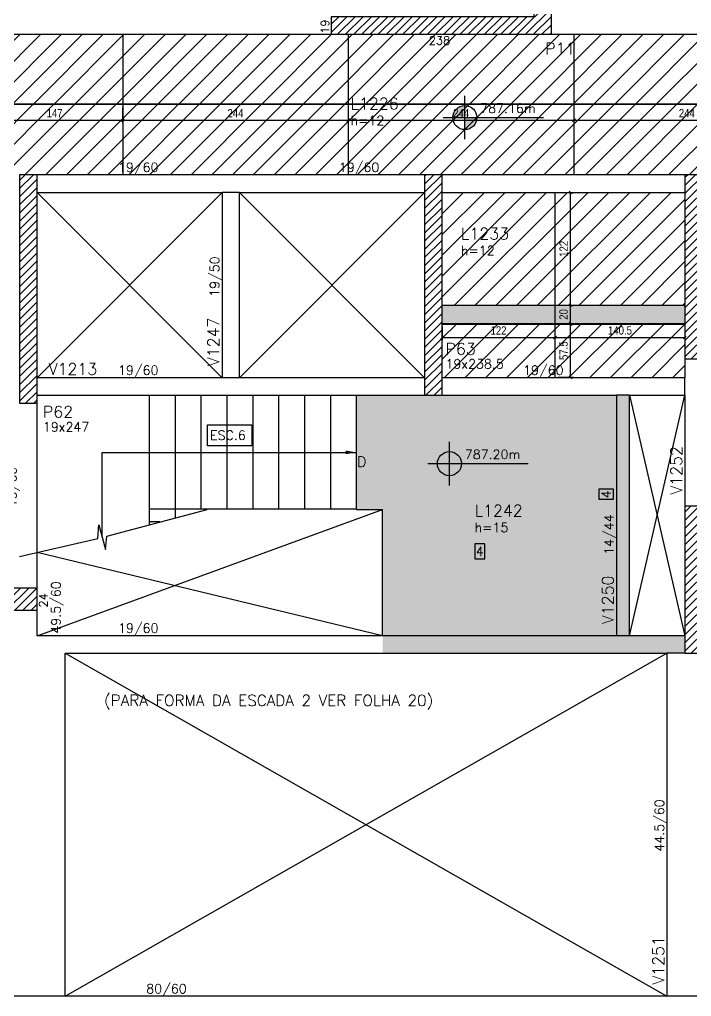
# Model space of a CAD drawing. Extents: x 1860 to 8661, y -614 to 3008.
# Drawn here: x 5468 to 6195, y 121 to 1177 of the extents above; entities that cross this region are included whole.
import ezdxf
from ezdxf.enums import TextEntityAlignment as Align

# ---------------------------------------------------------------- set-up
doc = ezdxf.new("R2010")
doc.units = 0
for name, color, linetype in [('242', 12, 'Continuous'), ('COTA', 241, 'Continuous'), ('F-AUX-RED', 1, 'Continuous'), ('F-ESCADAS', 2, 'Continuous'), ('F-LAJES', 3, 'Continuous'), ('F-LAJES-DIM', 2, 'Continuous'), ('F-LAJES-NOME', 4, 'Continuous'), ('F-LEADER', 1, 'Continuous'), ('F-NÍVEL-PLANTA', 2, 'Continuous'), ('F-PILARES-DIM', 172, 'Continuous'), ('F-PILARES-HACH', 174, 'Continuous'), ('F-PILARES-NOME', 170, 'Continuous'), ('F-PILARES-S', 170, 'Continuous'), ('F-TEXTO', 6, 'Continuous'), ('F-TEXTO ESCADA', 2, 'Continuous'), ('F-TEXTO-YELLOW', 2, 'Continuous'), ('F-VIGAS', 3, 'Continuous'), ('F-VIGAS-DIM', 2, 'Continuous'), ('F-VIGAS-NOME', 4, 'Continuous'), ('F-VÃO', 1, 'Continuous'), ('Painéis', 200, 'Continuous')]:
    doc.layers.add(name, color=color, linetype=linetype)
doc.layers.add('F-DESNIVEL-3', color=7, linetype='Continuous', true_color=0xd5c7ff)
doc.layers.add('Hachura', color=251, linetype='Continuous', lineweight=9)
doc.styles.add('5385-ARQ-PB-BAS-PLA-TER-TORRE-A-106-TXT$0$R60-75', font='romans.shx', dxfattribs={"height": 0.1125})
doc.styles.add('COTA TECNICA-50', font='techl___.ttf', dxfattribs={"height": 9})
doc.styles.add('CP-TEXTO', font='romans.shx')
doc.styles.add('MCP', font='romans.shx')
doc.styles.add('ROMANS', font='romans.shx')
doc.dimstyles.new('COTA PAINEL-50', dxfattribs={"dimtxt": 9, "dimasz": 3, "dimexe": 3, "dimexo": 3, "dimgap": 3, "dimtad": 1, "dimdec": 1, "dimzin": 12, "dimdsep": 46, "dimtxsty": 'COTA TECNICA-50', "dimblk1": 'OBLIQUE', "dimblk2": 'OBLIQUE', "dimsah": 1, "dimcen": 0.9, "dimclrd": 4, "dimclre": 4, "dimclrt": 240, "dimadec": 1, "dimazin": 3, "dimtfac": 1, "dimtdec": 1, "dimtmove": 0, "dimatfit": 3, "dimfxl": 1, "dimtolj": 1, "dimtzin": 12, "dimarcsym": 0})
pattern_1 = [(45, (3973.15, 515.9404), (-4.419417, 4.419417), [])]

# ---------------------------------------------------------------- blocks, each defined once
blk = doc.blocks.new('A$C272F5BA6')
at = {"layer": 'F-DESNIVEL-3', "linetype": 'Continuous'}
h = blk.add_hatch(color=256, dxfattribs=at)
h.dxf.hatch_style = 1
h.paths.add_polyline_path([(-74, 279), (-327, 279), (-355, 279), (-355, 155.5), (-327, 155.5), (-327, 19), (-326.9, 19), (-326.9, 0), (0, 0), (0, 19), (-74, 19)])
blk = doc.blocks.new('*U10')
at = {"layer": 'F-LAJES-DIM', "color": 1}
blk.add_lwpolyline([(0, 0), (11, 0), (11, 16), (0, 16)], close=True, dxfattribs=at)
at = {"layer": 'F-LAJES-DIM', "style": 'MCP'}
blk.add_attdef('DIM', text='', height=10, dxfattribs=at).set_placement((5.5, 8), align=Align.MIDDLE_CENTER)
blk = doc.blocks.new('*U14')
at = {"layer": 'F-VIGAS-DIM', "color": 1}
blk.add_lwpolyline([(0, 0), (11, 0), (11, 16), (0, 16)], close=True, dxfattribs=at)
at = {"layer": 'F-VIGAS-DIM', "style": 'MCP'}
blk.add_attdef('DIM', text='', height=10, dxfattribs=at).set_placement((5.5, 8), align=Align.MIDDLE_CENTER)
blk = doc.blocks.new('Nível - Planta')
at = {"layer": 'F-NÍVEL-PLANTA'}
h = blk.add_hatch(color=71, dxfattribs=at)
h.paths.add_polyline_path([(0, 0), (0, 0.26, 0.414214), (-0.26, 0)])
h.paths.add_polyline_path([(0.26, 0), (0, 0), (0, -0.26, 0.414214)])
for p, q in [((0, -0.469), (0, 0.469)), ((-0.469, 0), (1.704, 0))]:
    blk.add_line(p, q, dxfattribs=at)
blk.add_circle((0, 0), 0.26, dxfattribs=at)
at = {"layer": 'F-TEXTO', "color": 3, "style": 'MCP'}
blk.add_attdef('NÍVEL', (0.333, 0.102), '', height=0.2, dxfattribs=at)
blk = doc.blocks.new('A$C1BE53DCF')
at = {"layer": 'F-AUX-RED'}
blk.add_solid([(-367, 215.3), (-355, 217.2), (-367, 219.3)], dxfattribs=at)
at = {"layer": 'F-ESCADAS', "linetype": 'Continuous'}
for p, q in [((-579, 156), (-579, 279)), ((-551, 156), (-551, 279)), ((-523, 156), (-523, 279)), ((-495, 156), (-495, 279)), ((-467, 156), (-467, 279)), ((-439, 156), (-439, 279)), ((-411, 156), (-411, 279)), ((-383, 156), (-383, 279)), ((-355, 155.5), (-355, 279)), ((-579, 139), (-579, 156)), ((-355, 156), (-579, 156)), ((-551, 146.4), (-551, 156)), ((-567.8, 142), (-579, 142))]:
    blk.add_line(p, q, dxfattribs=at)
at = {"layer": 'F-LAJES', "linetype": 'Continuous'}
blk.add_line((-327, 19), (-327, 155.5), dxfattribs=at)
blk.add_lwpolyline([(-355, 155.5), (-327, 155.5)], dxfattribs=at)
at = {"layer": 'F-LEADER'}
for points in [[(-630.1, 125.5), (-630.1, 217.2), (-355, 217.2)], [(-719.5, 104.6), (-634.9, 124.3), (-633.6, 138.8), (-626.6, 112.3), (-625.2, 126.8), (-516.7, 155.5)]]:
    blk.add_lwpolyline(points, dxfattribs=at)
at = {"layer": 'F-TEXTO ESCADA', "color": 1}
blk.add_lwpolyline([(-468.5, 246.9), (-468.5, 224.4), (-516.1, 224.4), (-516.1, 246.9)], close=True, dxfattribs=at)
at = {"layer": 'F-VÃO'}
for points in [[(-700.5, 19), (-327, 155.5)], [(-327, 19), (-700.5, 109)]]:
    blk.add_lwpolyline(points, dxfattribs=at)
at = {"layer": 'F-TEXTO ESCADA', "style": 'ROMANS'}
blk.add_text('ESC.6', height=10, dxfattribs=at).set_placement((-513.5, 230.8))
at = {"layer": 'F-TEXTO-YELLOW', "insert": (-344.5, 201.6), "char_height": 11.2, "width": 61.38, "attachment_point": 9, "style": '5385-ARQ-PB-BAS-PLA-TER-TORRE-A-106-TXT$0$R60-75'}
blk.add_mtext('D', dxfattribs=at)
blk = doc.blocks.new('_Oblique')
at = {"color": 0, "linetype": 'ByBlock', "lineweight": -2}
blk.add_line((-0.5, -0.5), (0.5, 0.5), dxfattribs=at)
blk = doc.blocks.new('*D246')
at = {"layer": 'COTA', "color": 4, "lineweight": -2, "transparency": 16777216}
for p, q in [((6067.6, 1082.4), (6067.6, 1065.5)), ((6311.6, 1082.4), (6311.6, 1065.5)), ((6067.6, 1068.5), (6311.6, 1068.5))]:
    blk.add_line(p, q, dxfattribs=at)
at = {"layer": 'Defpoints', "color": 0, "transparency": 16777216}
for p in [(6067.6, 1085.4), (6311.6, 1085.4), (6311.6, 1068.5)]:
    blk.add_point(p, dxfattribs=at)
at = {"layer": 'COTA', "color": 4, "lineweight": -2, "transparency": 16777216, "xscale": 3, "yscale": 3, "zscale": 3, "rotation": 180}
blk.add_blockref('_Oblique', (6067.6, 1068.5), dxfattribs=at)
at = {"layer": 'COTA', "color": 4, "lineweight": -2, "transparency": 16777216, "xscale": 3, "yscale": 3, "zscale": 3}
blk.add_blockref('_Oblique', (6311.6, 1068.5), dxfattribs=at)
at = {"layer": 'COTA', "color": 240, "transparency": 16777216, "insert": (6189.6, 1076.1), "char_height": 9, "attachment_point": 5, "style": 'COTA TECNICA-50'}
blk.add_mtext('\\A1;244', dxfattribs=at)
blk = doc.blocks.new('*D250')
at = {"layer": 'COTA', "color": 4, "lineweight": -2, "transparency": 16777216}
for p, q in [((5432.6, 1082.4), (5432.6, 1065.5)), ((5579.6, 1082.4), (5579.6, 1065.5)), ((5432.6, 1068.5), (5579.6, 1068.5))]:
    blk.add_line(p, q, dxfattribs=at)
at = {"layer": 'Defpoints', "color": 0, "transparency": 16777216}
for p in [(5432.6, 1085.4), (5579.6, 1085.4), (5579.6, 1068.5)]:
    blk.add_point(p, dxfattribs=at)
at = {"layer": 'COTA', "color": 4, "lineweight": -2, "transparency": 16777216, "xscale": 3, "yscale": 3, "zscale": 3, "rotation": 180}
blk.add_blockref('_Oblique', (5432.6, 1068.5), dxfattribs=at)
at = {"layer": 'COTA', "color": 4, "lineweight": -2, "transparency": 16777216, "xscale": 3, "yscale": 3, "zscale": 3}
blk.add_blockref('_Oblique', (5579.6, 1068.5), dxfattribs=at)
at = {"layer": 'COTA', "color": 240, "transparency": 16777216, "insert": (5506.1, 1076.1), "char_height": 9, "attachment_point": 5, "style": 'COTA TECNICA-50'}
blk.add_mtext('\\A1;147', dxfattribs=at)
blk = doc.blocks.new('*D251')
at = {"layer": 'COTA', "color": 4, "lineweight": -2, "transparency": 16777216}
for p, q in [((5579.6, 1082.4), (5579.6, 1065.5)), ((5823.6, 1082.4), (5823.6, 1065.5)), ((5579.6, 1068.5), (5823.6, 1068.5))]:
    blk.add_line(p, q, dxfattribs=at)
at = {"layer": 'Defpoints', "color": 0, "transparency": 16777216}
for p in [(5579.6, 1085.4), (5823.6, 1085.4), (5823.6, 1068.5)]:
    blk.add_point(p, dxfattribs=at)
at = {"layer": 'COTA', "color": 4, "lineweight": -2, "transparency": 16777216, "xscale": 3, "yscale": 3, "zscale": 3, "rotation": 180}
blk.add_blockref('_Oblique', (5579.6, 1068.5), dxfattribs=at)
at = {"layer": 'COTA', "color": 4, "lineweight": -2, "transparency": 16777216, "xscale": 3, "yscale": 3, "zscale": 3}
blk.add_blockref('_Oblique', (5823.6, 1068.5), dxfattribs=at)
at = {"layer": 'COTA', "color": 240, "transparency": 16777216, "insert": (5701.6, 1076.1), "char_height": 9, "attachment_point": 5, "style": 'COTA TECNICA-50'}
blk.add_mtext('\\A1;244', dxfattribs=at)
blk = doc.blocks.new('*D252')
at = {"layer": 'COTA', "color": 4, "lineweight": -2, "transparency": 16777216}
for p, q in [((5823.6, 1082.4), (5823.6, 1065.5)), ((6067.6, 1082.4), (6067.6, 1065.5)), ((5823.6, 1068.5), (6067.6, 1068.5))]:
    blk.add_line(p, q, dxfattribs=at)
at = {"layer": 'Defpoints', "color": 0, "transparency": 16777216}
for p in [(5823.6, 1085.4), (6067.6, 1085.4), (6067.6, 1068.5)]:
    blk.add_point(p, dxfattribs=at)
at = {"layer": 'COTA', "color": 4, "lineweight": -2, "transparency": 16777216, "xscale": 3, "yscale": 3, "zscale": 3, "rotation": 180}
blk.add_blockref('_Oblique', (5823.6, 1068.5), dxfattribs=at)
at = {"layer": 'COTA', "color": 4, "lineweight": -2, "transparency": 16777216, "xscale": 3, "yscale": 3, "zscale": 3}
blk.add_blockref('_Oblique', (6067.6, 1068.5), dxfattribs=at)
at = {"layer": 'COTA', "color": 240, "transparency": 16777216, "insert": (5945.6, 1076.1), "char_height": 9, "attachment_point": 5, "style": 'COTA TECNICA-50'}
blk.add_mtext('\\A1;244', dxfattribs=at)
blk = doc.blocks.new('*D254')
at = {"layer": 'COTA', "color": 4, "lineweight": -2, "transparency": 16777216}
for p, q in [((5925.1, 844.9), (5925.1, 830.5)), ((6047.1, 844.9), (6047.1, 830.5)), ((5925.1, 833.5), (6047.1, 833.5))]:
    blk.add_line(p, q, dxfattribs=at)
at = {"layer": 'Defpoints', "color": 0, "transparency": 16777216}
for p in [(5925.1, 847.9), (6047.1, 847.9), (6047.1, 833.5)]:
    blk.add_point(p, dxfattribs=at)
at = {"layer": 'COTA', "color": 4, "lineweight": -2, "transparency": 16777216, "xscale": 3, "yscale": 3, "zscale": 3, "rotation": 180}
blk.add_blockref('_Oblique', (5925.1, 833.5), dxfattribs=at)
at = {"layer": 'COTA', "color": 4, "lineweight": -2, "transparency": 16777216, "xscale": 3, "yscale": 3, "zscale": 3}
blk.add_blockref('_Oblique', (6047.1, 833.5), dxfattribs=at)
at = {"layer": 'COTA', "color": 240, "transparency": 16777216, "insert": (5986.1, 841.1), "char_height": 9, "attachment_point": 5, "style": 'COTA TECNICA-50'}
blk.add_mtext('\\A1;122', dxfattribs=at)
blk = doc.blocks.new('*D255')
at = {"layer": 'COTA', "color": 4, "lineweight": -2, "transparency": 16777216}
for p, q in [((6047.1, 844.9), (6047.1, 830.5)), ((6187.6, 844.9), (6187.6, 830.5)), ((6047.1, 833.5), (6187.6, 833.5))]:
    blk.add_line(p, q, dxfattribs=at)
at = {"layer": 'Defpoints', "color": 0, "transparency": 16777216}
for p in [(6047.1, 847.9), (6187.6, 847.9), (6187.6, 833.5)]:
    blk.add_point(p, dxfattribs=at)
at = {"layer": 'COTA', "color": 4, "lineweight": -2, "transparency": 16777216, "xscale": 3, "yscale": 3, "zscale": 3, "rotation": 180}
blk.add_blockref('_Oblique', (6047.1, 833.5), dxfattribs=at)
at = {"layer": 'COTA', "color": 4, "lineweight": -2, "transparency": 16777216, "xscale": 3, "yscale": 3, "zscale": 3}
blk.add_blockref('_Oblique', (6187.6, 833.5), dxfattribs=at)
at = {"layer": 'COTA', "color": 240, "transparency": 16777216, "insert": (6117.4, 841.1), "char_height": 9, "attachment_point": 5, "style": 'COTA TECNICA-50'}
blk.add_mtext('\\A1;140.5', dxfattribs=at)
blk = doc.blocks.new('*D256')
at = {"layer": 'COTA', "color": 4, "lineweight": -2, "transparency": 16777216}
for p, q in [((6050.1, 847.9), (6067, 847.9)), ((6064, 790.4), (6064, 847.9)), ((6050.1, 790.4), (6067, 790.4))]:
    blk.add_line(p, q, dxfattribs=at)
at = {"layer": 'Defpoints', "color": 0, "transparency": 16777216}
for p in [(6047.1, 847.9), (6064, 847.9), (6047.1, 790.4)]:
    blk.add_point(p, dxfattribs=at)
at = {"layer": 'COTA', "color": 4, "lineweight": -2, "transparency": 16777216, "xscale": 3, "yscale": 3, "zscale": 3}
for p, rotation in [((6064, 847.9), 90), ((6064, 790.4), 270)]:
    blk.add_blockref('_Oblique', p, dxfattribs=dict(at, rotation=rotation))
at = {"layer": 'COTA', "color": 240, "transparency": 16777216, "insert": (6056.4, 819.2), "char_height": 9, "attachment_point": 5, "rotation": 90, "style": 'COTA TECNICA-50'}
blk.add_mtext('\\A1;57.5', dxfattribs=at)
blk = doc.blocks.new('*D257')
at = {"layer": 'COTA', "color": 4, "lineweight": -2, "transparency": 16777216}
for p, q in [((6050.1, 868.4), (6067, 868.4)), ((6064, 848.4), (6064, 868.4)), ((6050.1, 848.4), (6067, 848.4))]:
    blk.add_line(p, q, dxfattribs=at)
at = {"layer": 'Defpoints', "color": 0, "transparency": 16777216}
for p in [(6047.1, 868.4), (6064, 868.4), (6047.1, 848.4)]:
    blk.add_point(p, dxfattribs=at)
at = {"layer": 'COTA', "color": 4, "lineweight": -2, "transparency": 16777216, "xscale": 3, "yscale": 3, "zscale": 3}
for p, rotation in [((6064, 868.4), 90), ((6064, 848.4), 270)]:
    blk.add_blockref('_Oblique', p, dxfattribs=dict(at, rotation=rotation))
at = {"layer": 'COTA', "color": 240, "transparency": 16777216, "insert": (6056.4, 858.4), "char_height": 9, "attachment_point": 5, "rotation": 90, "style": 'COTA TECNICA-50'}
blk.add_mtext('\\A1;20', dxfattribs=at)
blk = doc.blocks.new('*D258')
at = {"layer": 'COTA', "color": 4, "lineweight": -2, "transparency": 16777216}
for p, q in [((6050.1, 990.4), (6067, 990.4)), ((6064, 868.4), (6064, 990.4)), ((6050.1, 868.4), (6067, 868.4))]:
    blk.add_line(p, q, dxfattribs=at)
at = {"layer": 'Defpoints', "color": 0, "transparency": 16777216}
for p in [(6047.1, 990.4), (6064, 990.4), (6047.1, 868.4)]:
    blk.add_point(p, dxfattribs=at)
at = {"layer": 'COTA', "color": 4, "lineweight": -2, "transparency": 16777216, "xscale": 3, "yscale": 3, "zscale": 3}
for p, rotation in [((6064, 990.4), 90), ((6064, 868.4), 270)]:
    blk.add_blockref('_Oblique', p, dxfattribs=dict(at, rotation=rotation))
at = {"layer": 'COTA', "color": 240, "transparency": 16777216, "insert": (6056.4, 929.4), "char_height": 9, "attachment_point": 5, "rotation": 90, "style": 'COTA TECNICA-50'}
blk.add_mtext('\\A1;122', dxfattribs=at)

msp = doc.modelspace()

# ---------------------------------------------------------------- hatches: boundary and pattern name
at = {"layer": 'F-PILARES-HACH', "linetype": 'Continuous'}
h = msp.add_hatch(dxfattribs=at)
h.set_pattern_fill('ANSI31', color=256, scale=50, style=0)
h.set_pattern_definition(pattern_1)
h.paths.add_polyline_path([(6043.15, 1161.44), (6043.15, 1399.44), (5805.15, 1399.44), (5805.15, 1380.44), (6024.15, 1380.44), (6024.15, 1180.44), (5805.15, 1180.44), (5805.15, 1161.44)], flags=16)
h = msp.add_hatch(dxfattribs=at)
h.set_pattern_fill('ANSI31', color=256, scale=50, style=0)
h.set_pattern_definition(pattern_1)
h.paths.add_polyline_path([(5249.15, 538.44), (5487.15, 538.44), (5487.15, 562.44), (5268.15, 562.44), (5268.15, 1009.44), (5249.15, 1009.44)], flags=16)
h = msp.add_hatch(dxfattribs=at)
h.set_pattern_fill('ANSI31', color=256, scale=50, style=0)
h.set_pattern_definition(pattern_1)
h.paths.add_polyline_path([(5468.15, 762.44), (5487.15, 762.44), (5487.15, 1009.44), (5468.15, 1009.44)], flags=16)
h = msp.add_hatch(dxfattribs=at)
h.set_pattern_fill('ANSI31', color=256, scale=50, style=0)
h.set_pattern_definition(pattern_1)
h.paths.add_polyline_path([(5906.15, 770.94), (5925.15, 770.94), (5925.15, 1009.44), (5906.15, 1009.44)], flags=16)
h = msp.add_hatch(dxfattribs=at)
h.set_pattern_fill('ANSI31', color=256, scale=50, style=0)
h.set_pattern_definition(pattern_1)
h.paths.add_polyline_path([(6187.65, 810.44), (6212.65, 810.44), (6212.65, 1009.44), (6187.65, 1009.44)], flags=16)
h = msp.add_hatch(dxfattribs=at)
h.set_pattern_fill('ANSI31', color=256, scale=50, style=0)
h.set_pattern_definition(pattern_1)
h.paths.add_polyline_path([(6187.65, 491.94), (6212.65, 491.94), (6212.65, 650.94), (6187.65, 650.94)], flags=16)
at = {"layer": 'Hachura', "linetype": 'ByBlock'}
h = msp.add_hatch(dxfattribs=at)
h.set_pattern_fill('ANSI31', color=256, scale=5)
h.set_pattern_definition([(45, (26.26, 6.996), (-11.22532, 11.22532), [])])
h.paths.add_polyline_path([(5268.15, 1161.44), (5268.15, 1085.94), (5432.65, 1085.94), (5432.65, 1161.44)])
h.paths.add_polyline_path([(5268.15, 1085.44), (5268.15, 1009.44), (5432.65, 1009.44), (5432.65, 1085.44)])
h.paths.add_polyline_path([(5432.65, 1085.44), (5432.65, 1009.44), (5468.15, 1009.44), (5487.15, 1009.44), (5579.65, 1009.44), (5579.65, 1085.44)])
h.paths.add_polyline_path([(5432.65, 1161.44), (5432.65, 1085.94), (5579.65, 1085.94), (5579.65, 1161.44)])
h.paths.add_polyline_path([(5579.65, 1161.44), (5579.65, 1085.94), (5823.65, 1085.94), (5823.65, 1161.44), (5805.15, 1161.44)])
h.paths.add_polyline_path([(5579.65, 1085.44), (5579.65, 1009.44), (5696.65, 1009.44), (5823.65, 1009.44), (5823.65, 1085.44)])
h.paths.add_polyline_path([(5823.65, 1085.44), (5823.65, 1009.44), (5906.15, 1009.44), (5925.15, 1009.44), (6067.65, 1009.44), (6067.65, 1085.44)])
h.paths.add_polyline_path([(6067.65, 1085.94), (6067.65, 1161.44), (6043.15, 1161.44), (5823.65, 1161.44), (5823.65, 1085.94)])
h.paths.add_polyline_path([(6067.65, 1161.44), (6067.65, 1085.94), (6311.65, 1085.94), (6311.65, 1161.44)])
h.paths.add_polyline_path([(6311.65, 1009.44), (6311.65, 1085.44), (6067.65, 1085.44), (6067.65, 1009.44), (6187.65, 1009.44), (6212.65, 1009.44)])
h.paths.add_polyline_path([(6311.65, 1085.44), (6311.65, 1009.44), (6543.15, 1009.44), (6555.65, 1009.44), (6555.65, 1085.44)])
h.paths.add_polyline_path([(6555.65, 1085.94), (6555.65, 1161.44), (6530.65, 1161.44), (6311.65, 1161.44), (6311.65, 1085.94)])
h.paths.add_polyline_path([(6555.65, 1161.44), (6555.65, 1085.94), (6725.65, 1085.94), (6725.65, 1161.44)])
h.paths.add_polyline_path([(6725.65, 1009.44), (6725.65, 1085.44), (6555.65, 1085.44), (6555.65, 1009.44)])
h.paths.add_polyline_path([(6725.65, 1085.44), (6725.65, 1009.44), (6883.15, 1009.44), (6969.65, 1009.44), (6969.65, 1085.44)])
h.paths.add_polyline_path([(6969.65, 1085.94), (6969.65, 1161.44), (6725.65, 1161.44), (6725.65, 1085.94)])
h.paths.add_polyline_path([(7213.65, 1085.94), (7213.65, 1161.44), (6969.65, 1161.44), (6969.65, 1085.94)])
h.paths.add_polyline_path([(6969.65, 1085.44), (6969.65, 1009.44), (7207.65, 1009.44), (7213.65, 1009.44), (7213.65, 1085.44)])
h = msp.add_hatch(dxfattribs=at)
h.set_pattern_fill('ANSI31', color=256, scale=5)
h.set_pattern_definition([(45, (-178.398, -39.917), (-11.22532, 11.22532), [])])
h.paths.add_polyline_path([(6047.15, 868.44), (6047.15, 990.44), (5925.15, 990.44), (5925.15, 868.44)])
h.paths.add_polyline_path([(6187.65, 868.44), (6187.65, 990.44), (6047.15, 990.44), (6047.15, 868.44)])
h.paths.add_polyline_path([(6047.15, 847.94), (6047.15, 790.44), (6120.65, 790.44), (6187.65, 790.44), (6187.65, 810.44), (6187.65, 847.94)])
h.paths.add_polyline_path([(5925.15, 847.94), (5925.15, 790.44), (6047.15, 790.44), (6047.15, 847.94)])
h = msp.add_hatch(color=256, dxfattribs=at)
h.dxf.hatch_style = 1
h.paths.add_polyline_path([(6047.15, 868.44), (5925.15, 868.44), (5925.15, 848.44), (6047.15, 848.44)])
h.paths.add_polyline_path([(6187.65, 868.44), (6047.15, 868.44), (6047.15, 848.44), (6187.65, 848.44)])

# ---------------------------------------------------------------- linework, layer by layer
at = {"layer": '242', "linetype": 'Continuous'}
for p, q in [((6033.65, 1170.94), (6033.65, 1170.94)), ((5915.65, 890.19), (5915.65, 890.19)), ((5477.65, 885.94), (5477.65, 885.94))]:
    msp.add_line(p, q, dxfattribs=at)
at = {"layer": 'F-DESNIVEL-3', "linetype": 'Continuous'}
for points in [[(6127.65, 510.94), (6127.65, 770.94), (6113.65, 770.94)], [(6127.65, 510.94), (6113.65, 770.94), (6113.65, 510.94)], [(6127.65, 510.94), (6113.65, 510.94), (6127.65, 510.94)], [(6120.65, 491.94), (5860.75, 491.94), (6120.65, 491.94)]]:
    msp.add_solid(points, dxfattribs=at)
at = {"layer": 'F-PILARES-S', "linetype": 'Continuous'}
for points in [[(6043.15, 1161.44), (6043.15, 1399.44), (5805.15, 1399.44), (5805.15, 1380.44), (6024.15, 1380.44), (6024.15, 1180.44), (5805.15, 1180.44), (5805.15, 1161.44), (6043.15, 1161.44)], [(5249.15, 538.44), (5487.15, 538.44), (5487.15, 562.44), (5268.15, 562.44), (5268.15, 1009.44), (5249.15, 1009.44), (5249.15, 538.44)], [(5468.15, 762.44), (5487.15, 762.44), (5487.15, 1009.44), (5468.15, 1009.44), (5468.15, 762.44)], [(5906.15, 770.94), (5925.15, 770.94), (5925.15, 1009.44), (5906.15, 1009.44), (5906.15, 770.94)], [(6187.65, 810.44), (6212.65, 810.44), (6212.65, 1009.44), (6187.65, 1009.44), (6187.65, 810.44)], [(6187.65, 491.94), (6212.65, 491.94), (6212.65, 650.94), (6187.65, 650.94), (6187.65, 491.94)]]:
    msp.add_lwpolyline(points, dxfattribs=at)
at = {"layer": 'F-VIGAS'}
for points in [[(5268.15, 1161.44), (5805.15, 1161.44)], [(6043.15, 1161.44), (6530.65, 1161.44)], [(5696.65, 1009.44), (5487.15, 1009.44)], [(5906.15, 1009.44), (5696.65, 1009.44)], [(6187.65, 1009.44), (5925.15, 1009.44)], [(5487.15, 990.44), (5687.15, 990.44)], [(5687.15, 990.44), (5687.15, 789.94)], [(5706.15, 990.44), (5687.15, 990.44)], [(5706.15, 789.94), (5706.15, 990.44)], [(5706.15, 990.44), (5906.15, 990.44)], [(5925.15, 990.44), (6187.65, 990.44)], [(6187.65, 810.44), (6187.65, 789.94)], [(5687.15, 789.94), (5487.15, 789.94)], [(5706.15, 789.94), (5687.15, 789.94)], [(5906.15, 789.94), (5706.15, 789.94)], [(6120.65, 789.94), (5925.15, 789.94)], [(6187.65, 789.94), (6120.65, 789.94)], [(6187.65, 770.94), (6187.65, 789.94)], [(5487.15, 770.94), (5696.65, 770.94)], [(5487.15, 562.44), (5487.15, 762.44)], [(5696.65, 770.94), (5906.15, 770.94)], [(5925.15, 770.94), (6113.65, 770.94)], [(6113.65, 770.94), (6113.65, 510.94)], [(6127.65, 770.94), (6113.65, 770.94)], [(6127.65, 510.94), (6127.65, 770.94)], [(6127.65, 770.94), (6187.65, 770.94)], [(6187.65, 770.94), (6187.65, 650.94)], [(5487.15, 510.94), (5487.15, 538.44)], [(5860.65, 510.94), (5487.15, 510.94)], [(6113.65, 510.94), (5860.65, 510.94)], [(6127.65, 510.94), (6113.65, 510.94)], [(6187.65, 510.94), (6127.65, 510.94)], [(5517.65, 491.94), (5860.65, 491.94)], [(5517.65, 344.94), (5517.65, 491.94)], [(5860.75, 491.94), (6168.15, 491.94)], [(6168.15, 491.94), (6168.15, 409.44)], [(6187.65, 491.94), (6168.15, 491.94)], [(6168.15, 409.44), (6168.15, 120.94)], [(5517.65, 120.94), (5517.65, 344.94)], [(5517.65, 120.94), (5437.65, 120.94)], [(6168.15, 120.94), (5517.65, 120.94)], [(6212.65, 120.94), (6168.15, 120.94)]]:
    msp.add_lwpolyline(points, dxfattribs=at)
at = {"layer": 'F-VÃO'}
for p, q in [((5487.15, 789.94), (5687.15, 990.44)), ((5487.15, 990.44), (5687.15, 789.94)), ((5706.15, 789.94), (5906.15, 990.44)), ((5706.15, 990.44), (5906.15, 789.94)), ((6127.65, 510.94), (6187.65, 770.94)), ((6127.65, 770.94), (6187.65, 510.94)), ((5517.65, 120.94), (6168.15, 491.94)), ((5517.65, 491.94), (6168.15, 120.94))]:
    msp.add_line(p, q, dxfattribs=at)
at = {"layer": 'Painéis'}
msp.add_line((6047.15, 790.44), (6047.15, 990.44), dxfattribs=at)
for points in [[(5579.65, 1161.44), (5579.65, 1009.44)], [(5823.65, 1161.44), (5823.65, 1009.44)], [(6067.65, 1161.44), (6067.65, 1009.44)], [(7213.65, 1085.94), (5268.15, 1085.94)], [(7213.65, 1085.44), (5268.15, 1085.44)], [(5925.15, 868.44), (6187.65, 868.44)], [(5925.15, 848.44), (6187.65, 848.44)], [(5925.15, 847.94), (6187.65, 847.94)]]:
    msp.add_lwpolyline(points, dxfattribs=at)

# ---------------------------------------------------------------- block references
at = {"linetype": 'Continuous'}
for name in ['A$C1BE53DCF', 'A$C272F5BA6']:
    msp.add_blockref(name, (6187.65, 491.94), dxfattribs=at)
at = {"layer": 'F-LAJES-DIM', "linetype": 'Continuous'}
msp.add_blockref('*U10', (5960.28, 594.12), dxfattribs=at).add_auto_attribs({'DIM': '4'})
at = {"layer": 'F-NÍVEL-PLANTA', "linetype": 'Continuous', "xscale": 50, "yscale": 50, "zscale": 50}
for p, values in [((5949.62, 1071.29), {'NÍVEL': '787.16m'}), ((5932.97, 697.01), {'NÍVEL': '787.20m'})]:
    msp.add_blockref('Nível - Planta', p, dxfattribs=at).add_auto_attribs(values)
at = {"layer": 'F-VIGAS-DIM', "linetype": 'Continuous', "rotation": 90}
msp.add_blockref('*U14', (6110.52, 658.44), dxfattribs=at).add_auto_attribs({'DIM': '4'})

# ---------------------------------------------------------------- texts
at = {"layer": 'F-LAJES-DIM', "linetype": 'Continuous', "style": 'MCP'}
for s, p in [('h=12', (5826.1, 1063.21)), ('h=12', (5945.46, 922.47)), ('h=15', (5960.28, 623.02))]:
    msp.add_text(s, height=10, dxfattribs=at).set_placement(p)
at = {"layer": 'F-LAJES-NOME', "linetype": 'Continuous', "style": 'MCP'}
for s, p in [('L1226', (5826.1, 1080.21)), ('L1233', (5945.46, 939.47)), ('L1242', (5960.28, 640.02))]:
    msp.add_text(s, height=12.5, dxfattribs=at).set_placement(p)
at = {"layer": 'F-PILARES-DIM', "linetype": 'Continuous', "style": 'MCP'}
for s, p in [('19', (5802.9, 1161.94)), ('24', (5498.4, 541.44))]:
    msp.add_text(s, height=9, rotation=90, dxfattribs=at).set_placement(p)
for s, height, p in [('238', 9, (5910.65, 1150.19)), ('19x238.5', 10, (5928.73, 799.9)), ('19x247', 10, (5493.4, 731.82))]:
    msp.add_text(s, height=height, dxfattribs=at).set_placement(p)
at = {"layer": 'F-PILARES-NOME', "linetype": 'Continuous', "style": 'MCP'}
for s, p in [('P11', (6036.47, 1139.69)), ('P63', (5928.73, 814.9)), ('P62', (5493.4, 746.82))]:
    msp.add_text(s, height=12.5, dxfattribs=at).set_placement(p)
at = {"layer": 'F-TEXTO', "color": 3, "insert": (5421.24, 446.96), "char_height": 12, "width": 687.5204, "attachment_point": 1, "style": 'CP-TEXTO'}
msp.add_mtext('\\pi138.33165;(PARA FORMA DA ESCADA 2 VER FOLHA 20)', dxfattribs=at)
at = {"layer": 'F-VIGAS-DIM', "linetype": 'Continuous', "style": 'MCP'}
for s, p in [('19/60', (5574.65, 1012.57)), ('19/60', (5813.4, 1012.57)), ('19/60', (5574.65, 793.07)), ('19/60', (6012.65, 793.07)), ('19/60', (5574.65, 514.07)), ('80/60', (5605.15, 124.07))]:
    msp.add_text(s, height=10, dxfattribs=at).set_placement(p)
for s, p in [('19/50', (5684.02, 877.44)), ('19/60', (5465.02, 649.94)), ('14/44', (6110.52, 598.44)), ('49.5/60', (5512.44, 513.17)), ('44.5/60', (6165.02, 277.37))]:
    msp.add_text(s, height=10, rotation=90, dxfattribs=at).set_placement(p)
at = {"layer": 'F-VIGAS-NOME', "linetype": 'Continuous', "style": 'MCP'}
for s, p in [('V1247', (5684.02, 802.44)), ('V1252', (6184.52, 663.44)), ('V1250', (6110.52, 523.44)), ('V1251', (6165.02, 133.44))]:
    msp.add_text(s, height=12.5, rotation=90, dxfattribs=at).set_placement(p)
msp.add_text('V1213', height=12.5, dxfattribs=at).set_placement((5499.65, 793.07))

# ---------------------------------------------------------------- dimensions: what is measured, and where the dimension line sits
at = {"layer": 'COTA'}
for base, p1, p2, picture, middle in [((5579.65, 1068.52), (5432.65, 1085.44), (5579.65, 1085.44), '*D250', (5506.15, 1076.09)), ((5823.65, 1068.52), (5579.65, 1085.44), (5823.65, 1085.44), '*D251', (5701.65, 1076.09)), ((6067.65, 1068.52), (5823.65, 1085.44), (6067.65, 1085.44), '*D252', (5945.65, 1076.09)), ((6311.65, 1068.52), (6067.65, 1085.44), (6311.65, 1085.44), '*D246', (6189.65, 1076.09)), ((6187.65, 833.53), (6047.15, 847.94), (6187.65, 847.94), '*D255', (6117.4, 841.13))]:
    dim = msp.add_linear_dim(base=base, p1=p1, p2=p2, dimstyle='COTA PAINEL-50', override={"dimtmove": 1}, dxfattribs=at)
    dim.commit()
    dim.dimension.update_dxf_attribs({"geometry": picture, "text_midpoint": middle})
dim = msp.add_linear_dim(base=(6063.96, 990.44), p1=(6047.15, 868.44), p2=(6047.15, 990.44), angle=90, dimstyle='COTA PAINEL-50', override={"dimtmove": 1}, dxfattribs=at)
dim.commit()
dim.dimension.update_dxf_attribs({"geometry": '*D258', "text_midpoint": (6056.41, 929.44)})
for base, p1, p2, picture, middle in [((6063.96, 868.44), (6047.15, 848.44), (6047.15, 868.44), '*D257', (6056.37, 858.44)), ((6063.96, 847.94), (6047.15, 790.44), (6047.15, 847.94), '*D256', (6056.36, 819.19))]:
    dim = msp.add_linear_dim(base=base, p1=p1, p2=p2, angle=90, dimstyle='COTA PAINEL-50', dxfattribs=at)
    dim.commit()
    dim.dimension.update_dxf_attribs({"geometry": picture, "text_midpoint": middle})
dim = msp.add_linear_dim(base=(6047.15, 833.53), p1=(5925.15, 847.94), p2=(6047.15, 847.94), dimstyle='COTA PAINEL-50', dxfattribs=at)
dim.commit()
dim.dimension.update_dxf_attribs({"geometry": '*D254', "text_midpoint": (5986.15, 841.08)})

doc.saveas('drawing.dxf')
